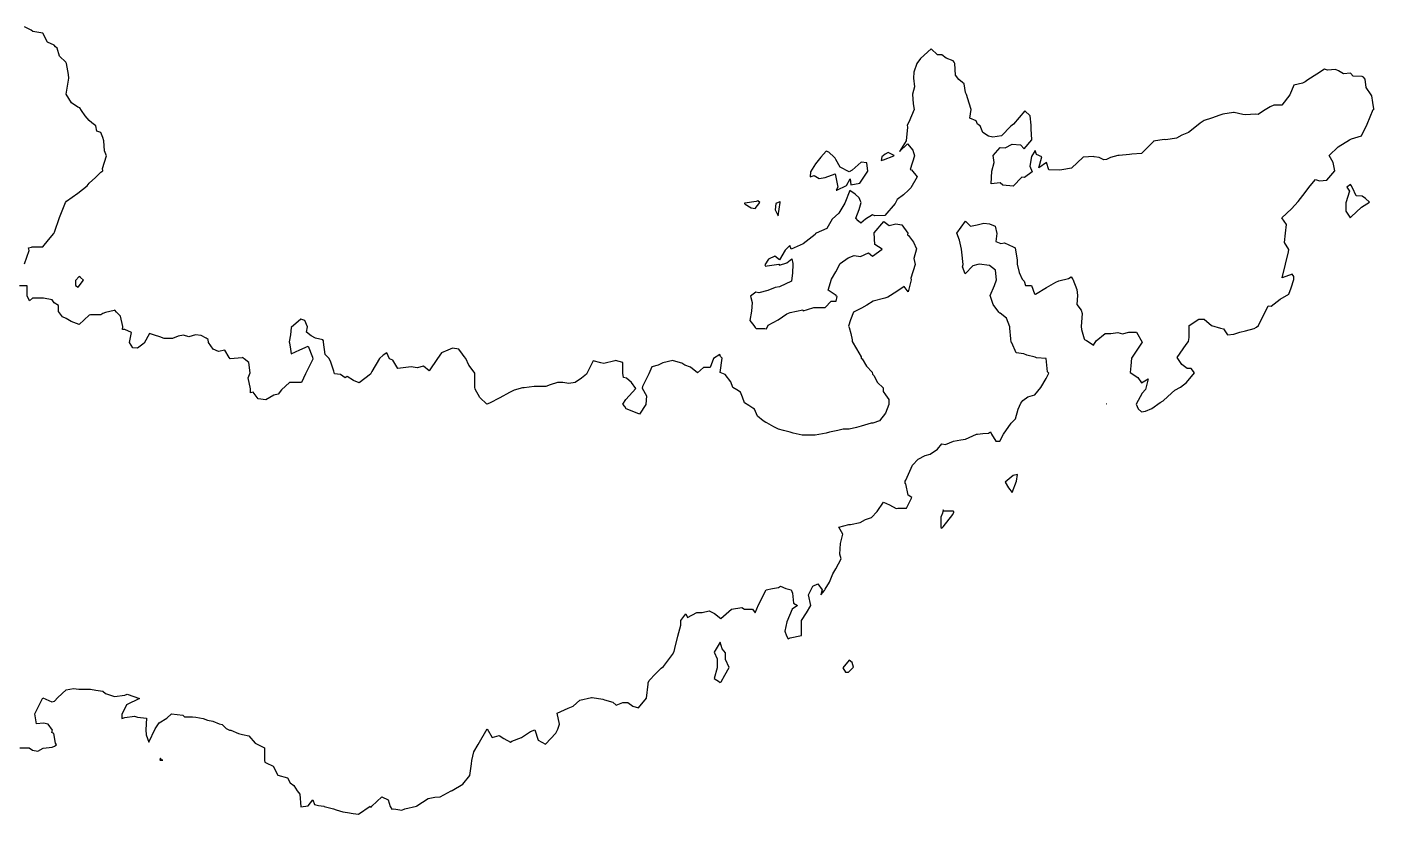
# Model space of a CAD drawing. Header units: millimetres. Extents: x 0 to 600, y 0 to 900.
# Drawn here: x 140.9 to 201.3, y 519.2 to 554.4 of the extents above; entities that cross this region are included whole.
import ezdxf

# ---------------------------------------------------------------- set-up
doc = ezdxf.new("R2010")
doc.units = ezdxf.units.MM
doc.layers.add('GRABADO', color=5, linetype='Continuous')

msp = doc.modelspace()

# ---------------------------------------------------------------- linework, layer by layer
at = {"layer": 'GRABADO'}
for points in [[(140.828, 543.792), (141.031, 544.395), (141.006, 544.517), (141.139, 544.547), (141.164, 544.557), (141.648, 544.557), (141.902, 544.873), (142.146, 545.159), (142.159, 545.181), (142.164, 545.213), (142.397, 545.876), (142.663, 546.539), (142.702, 546.597), (143.208, 546.952), (143.636, 547.291), (143.72, 547.403), (144.006, 547.668), (144.25, 547.901), (144.337, 547.964), (144.313, 548.059), (144.497, 548.626), (144.41, 548.858), (144.376, 549.309), (144.339, 549.446), (144.243, 549.682), (144.062, 549.732), (144.024, 549.974), (143.839, 550.107), (143.721, 550.22), (143.537, 550.429), (143.383, 550.668), (143.304, 550.776), (143.218, 550.804), (142.936, 551.006), (142.688, 551.39), (142.705, 551.484), (142.806, 552.103), (142.793, 552.274), (142.702, 552.771), (142.691, 552.793), (142.671, 552.823), (142.401, 553.1), (142.288, 553.448), (142.214, 553.52), (142.161, 553.584), (141.851, 553.726), (141.642, 554.132), (141.197, 554.198), (141.122, 554.252), (140.826, 554.404)], [(140.623, 522.12), (141.041, 522.12), (141.191, 522.021), (141.417, 521.974), (141.662, 522.108), (142.072, 522.152), (142.17, 522.186), (142.257, 522.256), (142.222, 522.326), (142.141, 522.758), (142.047, 522.798), (142.086, 522.916), (141.884, 523.184), (141.68, 523.227), (141.36, 523.193), (141.282, 523.635), (141.65, 524.364), (142.054, 524.185), (142.167, 524.214), (142.315, 524.372), (142.695, 524.709), (143.018, 524.78), (143.259, 524.743), (143.781, 524.743), (144.022, 524.705), (144.33, 524.662), (144.461, 524.551), (144.859, 524.414), (145.323, 524.471), (145.431, 524.52), (145.983, 524.331), (145.4, 524.04), (145.18, 523.608), (145.191, 523.429), (145.327, 523.472), (145.753, 523.542), (145.884, 523.497), (146.287, 523.45), (146.258, 522.931), (146.282, 522.706), (146.4, 522.371), (146.679, 522.966), (146.859, 523.241), (147.206, 523.44), (147.408, 523.636), (147.912, 523.589), (147.99, 523.509), (148.344, 523.509), (148.493, 523.485), (148.824, 523.433), (149.024, 523.356), (149.257, 523.309), (149.549, 523.188), (149.684, 523.157), (149.853, 522.991), (150.005, 522.912), (150.069, 522.903), (150.414, 522.76), (150.589, 522.72), (150.875, 522.651), (151.153, 522.332), (151.16, 522.323), (151.213, 522.304), (151.575, 522.124), (151.575, 521.55), (151.594, 521.478), (151.65, 521.451), (151.969, 521.295), (152.175, 520.891), (152.609, 520.769), (152.722, 520.555), (152.889, 520.427), (153.033, 520.196), (153.16, 520.049), (153.198, 519.472), (153.53, 519.526), (153.733, 519.796), (153.81, 519.577), (153.997, 519.531), (154.231, 519.506), (154.255, 519.496), (154.672, 519.385), (154.78, 519.337), (155.08, 519.248), (155.287, 519.222), (155.55, 519.185), (155.782, 519.153), (156.301, 519.501), (156.333, 519.445), (156.38, 519.507), (156.832, 519.92), (157.119, 519.789), (157.197, 519.489), (157.277, 519.375), (157.368, 519.393), (157.723, 519.322), (157.868, 519.385), (158.378, 519.499), (158.383, 519.5), (158.403, 519.517), (158.908, 519.852), (159.21, 519.907), (159.438, 519.929), (159.934, 520.186), (159.955, 520.186), (159.987, 520.212), (160.456, 520.494), (160.771, 520.877), (160.847, 521.407), (160.859, 521.552), (160.958, 521.943), (161.146, 522.272), (161.551, 522.977), (161.779, 522.579), (162.084, 522.665), (162.295, 522.542), (162.588, 522.367), (162.646, 522.418), (163.085, 522.581), (163.494, 522.846), (163.688, 522.927), (163.84, 522.466), (164.162, 522.278), (164.163, 522.28), (164.625, 522.775), (164.711, 522.958), (164.793, 523.178), (164.678, 523.667), (165.18, 523.892), (165.396, 523.988), (165.698, 524.254), (166.224, 524.37), (166.253, 524.377), (166.736, 524.305), (166.804, 524.274), (167.18, 524.171), (167.321, 524.025), (167.626, 524.148), (167.85, 524.148), (168.073, 523.978), (168.321, 523.908), (168.692, 524.349), (168.757, 524.967), (168.757, 525.032), (168.809, 525.127), (169.091, 525.43), (169.344, 525.687), (169.453, 525.762), (169.852, 526.292), (169.922, 526.428), (169.955, 526.569), (170.084, 527.115), (170.226, 527.619), (170.226, 527.816), (170.453, 528.118), (170.526, 527.963), (170.943, 528.174), (171.183, 528.174), (171.493, 528.256), (171.733, 528.132), (172.016, 527.918), (172.497, 528.331), (172.95, 528.405), (173.075, 528.322), (173.432, 528.322), (173.556, 528.164), (173.706, 528.517), (174.047, 529.194), (174.331, 529.254), (174.595, 529.302), (174.683, 529.353), (174.919, 529.252), (175.168, 529.2), (175.217, 529.047), (175.268, 528.602), (175.453, 528.488), (175.204, 528.322), (174.97, 527.769), (174.881, 527.344), (174.952, 527.129), (175.033, 527.006), (175.121, 527.043), (175.621, 527.151), (175.621, 527.814), (175.85, 528.16), (176.043, 528.498), (175.94, 528.964), (176.067, 529.212), (176.132, 529.363), (176.355, 529.46), (176.554, 529.196), (176.491, 528.973), (176.651, 529.158), (176.685, 529.219), (176.885, 529.534), (177.026, 529.908), (177.17, 530.139), (177.41, 530.577), (177.339, 530.799), (177.373, 531.276), (177.485, 531.692), (177.304, 532.007), (177.748, 532.12), (177.815, 532.12), (178.253, 532.212), (178.495, 532.352), (178.763, 532.431), (179.023, 532.7), (179.298, 533.123), (179.574, 533.004), (179.861, 532.836), (179.935, 532.854), (180.326, 532.854), (180.573, 533.324), (180.407, 533.44), (180.307, 533.941), (180.263, 533.955), (180.277, 534.068), (180.305, 534.112), (180.6, 534.778), (180.849, 535.046), (181.167, 535.206), (181.385, 535.274), (181.721, 535.487), (181.907, 535.735), (182.081, 535.708), (182.441, 535.852), (182.762, 535.918), (182.966, 535.939), (183.463, 536.161), (183.503, 536.161), (183.748, 536.2), (184.007, 536.218), (184.089, 536.269), (184.141, 536.162), (184.335, 535.855), (184.509, 535.855), (184.671, 536.165), (185.019, 536.66), (185.206, 536.859), (185.337, 537.285), (185.454, 537.552), (185.546, 537.681), (185.759, 537.839), (186.08, 537.93), (186.352, 538.252), (186.58, 538.657), (186.712, 538.891), (186.642, 538.961), (186.589, 539.549), (186.146, 539.587), (186.094, 539.618), (185.715, 539.711), (185.58, 539.764), (185.237, 539.812), (185.046, 540.255), (185.022, 540.286), (185.002, 540.434), (184.951, 540.92), (184.957, 540.977), (184.804, 541.357), (184.529, 541.587), (184.514, 541.586), (184.462, 541.63), (184.206, 541.97), (184.081, 542.381), (184.274, 542.819), (184.358, 543.079), (184.315, 543.504), (184.048, 543.718), (184.048, 543.72), (183.579, 543.779), (183.527, 543.769), (183.308, 543.699), (182.957, 543.353), (182.835, 543.666), (182.864, 543.772), (182.803, 544.311), (182.797, 544.451), (182.709, 544.86), (182.577, 545.165), (182.978, 545.698), (183.195, 545.48), (183.492, 545.536), (183.793, 545.617), (184.049, 545.592), (184.307, 545.488), (184.369, 545.157), (184.329, 544.797), (184.562, 544.712), (184.713, 544.735), (185.114, 544.555), (185.13, 544.544), (185.197, 544.51), (185.293, 543.959), (185.293, 543.774), (185.38, 543.404), (185.515, 543.113), (185.599, 543.019), (185.656, 542.826), (185.935, 542.826), (186.065, 542.446), (186.107, 542.442), (186.607, 542.738), (187.016, 542.98), (187.146, 543.029), (187.593, 543.141), (187.712, 543.218), (187.771, 543.13), (187.786, 543.102), (187.958, 542.652), (187.99, 542.379), (187.965, 541.968), (188.158, 541.715), (188.197, 541.565), (188.146, 540.99), (188.169, 540.847), (188.284, 540.439), (188.306, 540.4), (188.388, 540.358), (188.652, 540.191), (188.712, 540.153), (188.827, 540.343), (189.232, 540.676), (189.486, 540.676), (189.788, 540.719), (189.998, 540.656), (190.295, 540.74), (190.629, 540.74), (190.886, 540.29), (190.643, 539.922), (190.411, 539.573), (190.38, 539.226), (190.353, 538.93), (190.689, 538.703), (190.851, 538.468), (191.152, 538.639), (191.037, 538.173), (190.89, 538.006), (190.622, 537.509), (190.699, 537.303), (190.851, 537.172), (191.039, 537.201), (191.314, 537.321), (191.692, 537.578), (191.828, 537.657), (192.032, 537.849), (192.353, 538.139), (192.608, 538.272), (192.866, 538.486), (193.226, 538.908), (193.087, 539.103), (192.894, 539.103), (192.662, 539.279), (192.457, 539.6), (192.857, 540.179), (192.956, 540.322), (192.987, 540.49), (192.987, 541.028), (193.419, 541.316), (193.66, 541.316), (193.993, 541.032), (194.392, 540.91), (194.532, 540.884), (194.709, 540.615), (194.995, 540.638), (195.261, 540.727), (195.514, 540.794), (195.906, 540.897), (196.011, 540.954), (196.091, 541.032), (196.276, 541.403), (196.433, 541.716), (196.535, 541.912), (196.663, 541.902), (197.06, 542.219), (197.455, 542.429), (197.553, 542.713), (197.671, 543.086), (197.685, 543.23), (197.601, 543.328), (197.154, 543.165), (197.31, 543.784), (197.444, 544.331), (197.452, 544.441), (197.253, 544.747), (197.3, 545.163), (197.345, 545.563), (197.147, 545.861), (197.571, 546.251), (197.875, 546.592), (198.088, 546.853), (198.413, 547.285), (198.643, 547.568), (198.827, 547.512), (199.156, 547.539), (199.51, 547.954), (199.436, 548.326), (199.263, 548.641), (199.669, 549.035), (200.168, 549.345), (200.203, 549.369), (200.261, 549.393), (200.709, 549.522), (200.969, 550.047), (201.224, 550.709), (201.271, 550.734), (201.263, 550.743), (201.21, 551.019), (201.17, 551.324), (201.144, 551.364), (200.924, 551.692), (200.878, 552.067), (200.8, 552.153), (200.742, 552.182), (200.336, 552.2), (200.209, 552.328), (199.909, 552.305), (199.683, 552.441), (199.537, 552.494), (199.183, 552.461), (199.05, 552.508), (198.71, 552.285), (198.299, 552.038), (198.187, 551.951), (198.069, 551.891), (197.678, 551.798), (197.495, 551.367), (197.139, 550.907), (196.789, 550.895), (196.612, 550.82), (196.316, 550.648), (196.074, 550.483), (195.952, 550.5), (195.531, 550.462), (195.401, 550.48), (195.006, 550.576), (194.972, 550.572), (194.505, 550.494), (194.37, 550.453), (193.989, 550.316), (193.668, 550.207), (193.485, 550.099), (193.318, 549.958), (192.956, 549.673), (192.658, 549.559), (192.422, 549.427), (191.944, 549.341), (191.871, 549.358), (191.394, 549.284), (191.388, 549.275), (190.862, 548.742), (190.421, 548.699), (190.311, 548.693), (189.854, 548.642), (189.793, 548.64), (189.466, 548.557), (189.282, 548.467), (189.173, 548.451), (188.954, 548.555), (188.738, 548.589), (188.721, 548.598), (188.243, 548.566), (187.726, 548.074), (187.289, 548.005), (187.172, 547.989), (186.7, 548.008), (186.603, 548.34), (186.257, 548.1), (186.387, 548.586), (186.15, 548.694), (186.098, 548.877), (185.933, 548.6), (185.847, 548.165), (185.954, 547.908), (185.616, 547.654), (185.498, 547.683), (185.106, 547.274), (184.64, 547.323), (184.529, 547.426), (184.121, 547.376), (184.145, 547.945), (184.255, 548.336), (184.214, 548.651), (184.523, 549.002), (184.749, 548.984), (185.061, 549.149), (185.433, 549.126), (185.599, 548.938), (185.948, 549.347), (185.912, 549.834), (185.912, 550.012), (185.864, 550.427), (185.632, 550.653), (185.632, 550.654), (185.128, 550.043), (185.001, 549.959), (184.591, 549.522), (184.197, 549.469), (184.001, 549.51), (183.755, 549.679), (183.624, 549.969), (183.512, 550.056), (183.451, 550.206), (183.17, 550.324), (183.226, 550.706), (183.142, 550.992), (183.015, 551.38), (182.979, 551.474), (182.917, 551.849), (182.84, 551.91), (182.669, 552.048), (182.519, 552.246), (182.494, 552.772), (182.459, 552.831), (182.416, 552.891), (182.109, 553.001), (181.914, 553.152), (181.713, 553.152), (181.431, 553.418), (180.951, 552.995), (180.793, 552.761), (180.661, 552.371), (180.645, 552.103), (180.692, 551.725), (180.603, 551.398), (180.632, 550.965), (180.672, 550.702), (180.439, 550.14), (180.358, 550.002), (180.371, 549.918), (180.321, 549.298), (180.02, 548.82), (180.377, 549.173), (180.611, 548.89), (180.681, 548.626), (180.492, 548.017), (180.553, 547.998), (180.801, 547.698), (180.523, 547.191), (180.423, 547.101), (180.193, 546.88), (179.909, 546.678), (179.827, 546.503), (179.362, 545.964), (178.914, 545.94), (178.809, 545.989), (178.492, 545.788), (178.278, 545.611), (178.165, 545.714), (178.059, 545.833), (178.209, 546.23), (178.294, 546.538), (178.27, 546.595), (178.216, 546.747), (178.036, 546.917), (177.793, 547.08), (177.565, 546.51), (177.293, 546.06), (177.003, 545.802), (176.765, 545.38), (176.282, 545.166), (176.252, 545.149), (176.24, 545.11), (175.706, 544.695), (175.169, 544.449), (175.111, 544.613), (174.89, 544.413), (174.641, 543.968), (174.439, 544.145), (174.149, 544.006), (173.984, 543.757), (174.013, 543.685), (174.082, 543.706), (174.607, 543.784), (174.648, 543.73), (174.969, 543.832), (175.189, 544.021), (175.237, 543.809), (175.246, 543.771), (175.218, 543.394), (175.18, 543.021), (174.644, 542.772), (174.442, 542.731), (174.122, 542.597), (173.718, 542.491), (173.589, 542.533), (173.342, 542.346), (173.411, 542.065), (173.39, 541.674), (173.317, 541.254), (173.487, 541.033), (173.556, 540.939), (173.604, 540.897), (173.983, 540.897), (174.057, 540.879), (174.133, 541.041), (174.581, 541.292), (174.967, 541.56), (175.124, 541.611), (175.683, 541.736), (175.704, 541.694), (175.891, 541.753), (176.177, 541.846), (176.681, 541.846), (176.956, 542.122), (177.176, 542.122), (177.223, 542.325), (177.194, 542.333), (177.175, 542.378), (176.823, 542.608), (176.972, 543.102), (177.169, 543.429), (177.365, 543.816), (177.723, 544.07), (177.99, 544.162), (178.268, 544.13), (178.624, 544.293), (178.807, 544.134), (179.239, 544.454), (178.911, 544.657), (178.883, 545.181), (179.315, 545.686), (179.547, 545.509), (179.846, 545.591), (180.128, 545.535), (180.385, 545.175), (180.376, 545.095), (180.423, 545.069), (180.636, 544.764), (180.783, 544.467), (180.654, 544.035), (180.716, 543.762), (180.517, 543.157), (180.538, 543.071), (180.407, 542.534), (180.218, 542.786), (179.89, 542.558), (179.496, 542.308), (179.354, 542.263), (179.299, 542.235), (178.834, 542.12), (178.559, 541.937), (178.315, 541.812), (177.955, 541.628), (177.828, 541.291), (177.728, 540.999), (177.769, 540.94), (177.831, 540.676), (177.9, 540.391), (177.9, 540.313), (178.09, 539.99), (178.293, 539.624), (178.302, 539.575), (178.339, 539.545), (178.533, 539.205), (178.794, 538.941), (178.813, 538.86), (178.866, 538.796), (179.034, 538.482), (179.289, 538.242), (179.289, 538.081), (179.388, 537.923), (179.539, 537.722), (179.539, 537.501), (179.393, 537.113), (179.124, 536.756), (178.815, 536.656), (178.747, 536.656), (178.3, 536.522), (178.089, 536.469), (177.767, 536.388), (177.497, 536.388), (177.251, 536.336), (176.877, 536.249), (176.728, 536.217), (176.245, 536.114), (175.657, 536.114), (175.249, 536.218), (175.124, 536.25), (174.815, 536.337), (174.594, 536.392), (174.392, 536.498), (174.069, 536.68), (174.024, 536.693), (173.917, 536.759), (173.663, 536.97), (173.516, 537.283), (173.444, 537.335), (173.261, 537.451), (173.068, 537.567), (172.982, 537.819), (172.902, 538.042), (172.738, 538.145), (172.545, 538.262), (172.463, 538.503), (172.207, 538.842), (171.983, 538.935), (172.075, 539.571), (172.005, 539.638), (171.97, 539.73), (171.683, 539.548), (171.536, 539.158), (171.238, 539.158), (170.962, 538.906), (170.655, 539.174), (170.406, 539.251), (170.265, 539.342), (169.895, 539.456), (169.87, 539.463), (169.42, 539.368), (169.211, 539.249), (168.925, 539.177), (168.795, 538.872), (168.508, 538.303), (168.493, 538.223), (168.691, 537.886), (168.652, 537.489), (168.376, 537.068), (168.116, 537.172), (167.769, 537.295), (167.717, 537.411), (167.622, 537.505), (167.765, 537.721), (168.207, 538.213), (168.008, 538.477), (167.79, 538.674), (167.649, 538.699), (167.629, 538.9), (167.629, 539.38), (167.301, 539.463), (167.266, 539.455), (166.78, 539.334), (166.641, 539.366), (166.296, 539.453), (165.999, 538.857), (165.779, 538.667), (165.494, 538.478), (165.21, 538.432), (164.941, 538.48), (164.699, 538.48), (164.374, 538.383), (164.179, 538.306), (163.647, 538.306), (163.207, 538.244), (163.13, 538.244), (162.762, 538.139), (162.631, 538.073), (162.544, 538.025), (162.109, 537.786), (161.657, 537.548), (161.531, 537.508), (161.224, 537.809), (161.015, 538.184), (161.001, 538.266), (161.001, 538.888), (160.993, 538.905), (160.968, 538.937), (160.731, 539.251), (160.59, 539.557), (160.513, 539.643), (160.443, 539.753), (160.278, 539.976), (159.993, 540.016), (159.787, 539.924), (159.508, 539.802), (159.322, 539.555), (158.953, 539.006), (158.696, 539.217), (158.42, 539.132), (158.148, 539.175), (157.899, 539.159), (157.547, 539.112), (157.326, 539.479), (157.32, 539.479), (157.175, 539.541), (157.054, 539.808), (156.891, 539.704), (156.721, 539.551), (156.388, 538.969), (156.321, 538.853), (155.812, 538.464), (155.56, 538.565), (155.277, 538.755), (155.19, 538.696), (154.976, 538.831), (154.718, 538.864), (154.683, 538.984), (154.549, 539.389), (154.466, 539.554), (154.289, 539.735), (154.219, 540.286), (154.215, 540.344), (154.185, 540.392), (153.867, 540.467), (153.668, 540.567), (153.459, 540.735), (153.507, 540.978), (153.376, 541.254), (153.201, 541.319), (152.765, 540.95), (152.738, 540.612), (152.682, 540.3), (152.697, 540.259), (152.737, 539.974), (152.767, 539.765), (153.155, 539.939), (153.537, 540.11), (153.722, 539.618), (153.739, 539.524), (153.412, 538.871), (153.234, 538.48), (152.692, 538.48), (152.337, 538.158), (152.184, 537.955), (151.998, 537.912), (151.632, 537.701), (151.286, 537.754), (151.065, 538.053), (150.953, 538.021), (150.953, 538.201), (150.846, 538.684), (150.94, 538.914), (150.881, 539.369), (150.672, 539.541), (150.608, 539.594), (150.582, 539.589), (150.031, 539.543), (149.987, 539.602), (149.798, 539.925), (149.519, 539.867), (149.278, 539.967), (149.07, 540.265), (149.053, 540.409), (148.965, 540.467), (148.737, 540.589), (148.488, 540.614), (148.19, 540.523), (147.952, 540.602), (147.712, 540.56), (147.45, 540.457), (147.08, 540.457), (146.888, 540.521), (146.653, 540.604), (146.426, 540.675), (146.188, 540.243), (145.888, 540.011), (145.684, 540.038), (145.525, 540.277), (145.614, 540.721), (145.327, 540.854), (145.217, 540.854), (145.23, 540.983), (145.125, 541.446), (144.95, 541.631), (144.875, 541.713), (144.835, 541.708), (144.458, 541.61), (144.33, 541.564), (144.252, 541.518), (143.787, 541.518), (143.726, 541.498), (143.269, 541.072), (142.919, 541.215), (142.697, 541.342), (142.526, 541.414), (142.346, 541.657), (142.346, 541.924), (142.153, 542.043), (142.066, 542.183), (141.677, 542.257), (141.189, 542.257), (141.043, 542.136), (140.949, 542.362), (140.949, 542.813), (140.6, 542.813)]]:
    msp.add_lwpolyline(points, dxfattribs=at)
for points in [[(177.214, 547.094), (177.637, 547.296), (177.812, 547.602), (177.835, 547.338), (178.236, 547.403), (178.594, 547.951), (178.55, 548.314), (178.304, 548.347), (177.894, 547.994), (177.761, 547.914), (177.361, 548.117), (177.171, 548.466), (177.132, 548.521), (177.083, 548.576), (176.854, 548.802), (176.736, 548.837), (176.497, 548.579), (176.251, 548.266), (176.03, 547.909), (176.013, 547.692), (176.2, 547.753), (176.424, 547.609), (176.692, 547.66), (177.132, 547.823), (177.258, 547.228), (177.187, 547.09), (177.214, 547.094)], [(179.504, 548.78), (179.368, 548.713), (179.225, 548.588), (179.193, 548.424), (179.303, 548.452), (179.762, 548.628), (179.779, 548.641), (179.504, 548.78)], [(200.252, 545.904), (200.715, 546.329), (201.063, 546.554), (200.884, 546.714), (200.733, 546.832), (200.473, 546.847), (200.301, 547.203), (200.246, 547.296), (200.216, 547.347), (200.046, 547.222), (200.171, 547.051), (200.003, 546.532), (200.003, 546.155), (200.188, 545.883), (200.198, 545.853), (200.252, 545.904)], [(173.76, 546.535), (173.671, 546.61), (173.592, 546.586), (173.093, 546.511), (173.08, 546.509), (173.074, 546.505), (173.074, 546.498), (173.103, 546.461), (173.368, 546.307), (173.545, 546.279), (173.76, 546.535)], [(174.674, 546.544), (174.668, 546.583), (174.651, 546.576), (174.477, 546.494), (174.444, 546.22), (174.583, 545.939), (174.674, 546.544)], [(143.465, 543.062), (143.337, 543.182), (143.269, 543.221), (143.114, 543.043), (143.114, 542.829), (143.234, 542.755), (143.465, 543.062)], [(189.297, 537.529), (189.296, 537.529), (189.292, 537.526), (189.297, 537.529)], [(185.264, 534.061), (185.298, 534.357), (185.11, 534.318), (184.756, 534.024), (184.898, 533.76), (185.057, 533.549), (185.264, 534.061)], [(181.913, 531.958), (181.979, 532.011), (182.398, 532.568), (182.444, 532.668), (182.443, 532.697), (182.426, 532.718), (182.003, 532.718), (181.97, 532.773), (181.937, 532.631), (181.867, 532.443), (181.867, 531.993), (181.91, 531.958), (181.913, 531.958)], [(171.969, 525.043), (172.03, 525.07), (172.189, 525.379), (172.392, 525.712), (172.223, 526.077), (172.223, 526.375), (172.079, 526.55), (171.985, 526.847), (171.71, 526.398), (171.849, 526.11), (171.849, 525.697), (171.712, 525.231), (171.948, 525.067), (171.966, 525.041), (171.969, 525.043)], [(177.956, 525.73), (177.9, 525.942), (177.768, 526.049), (177.48, 525.701), (177.598, 525.512), (177.728, 525.507), (177.956, 525.73)], [(146.941, 521.583), (146.913, 521.654), (146.881, 521.572), (146.894, 521.563), (146.91, 521.563), (147.019, 521.571), (146.941, 521.583)]]:
    msp.add_lwpolyline(points, close=True, dxfattribs=at)

doc.saveas('drawing.dxf')
